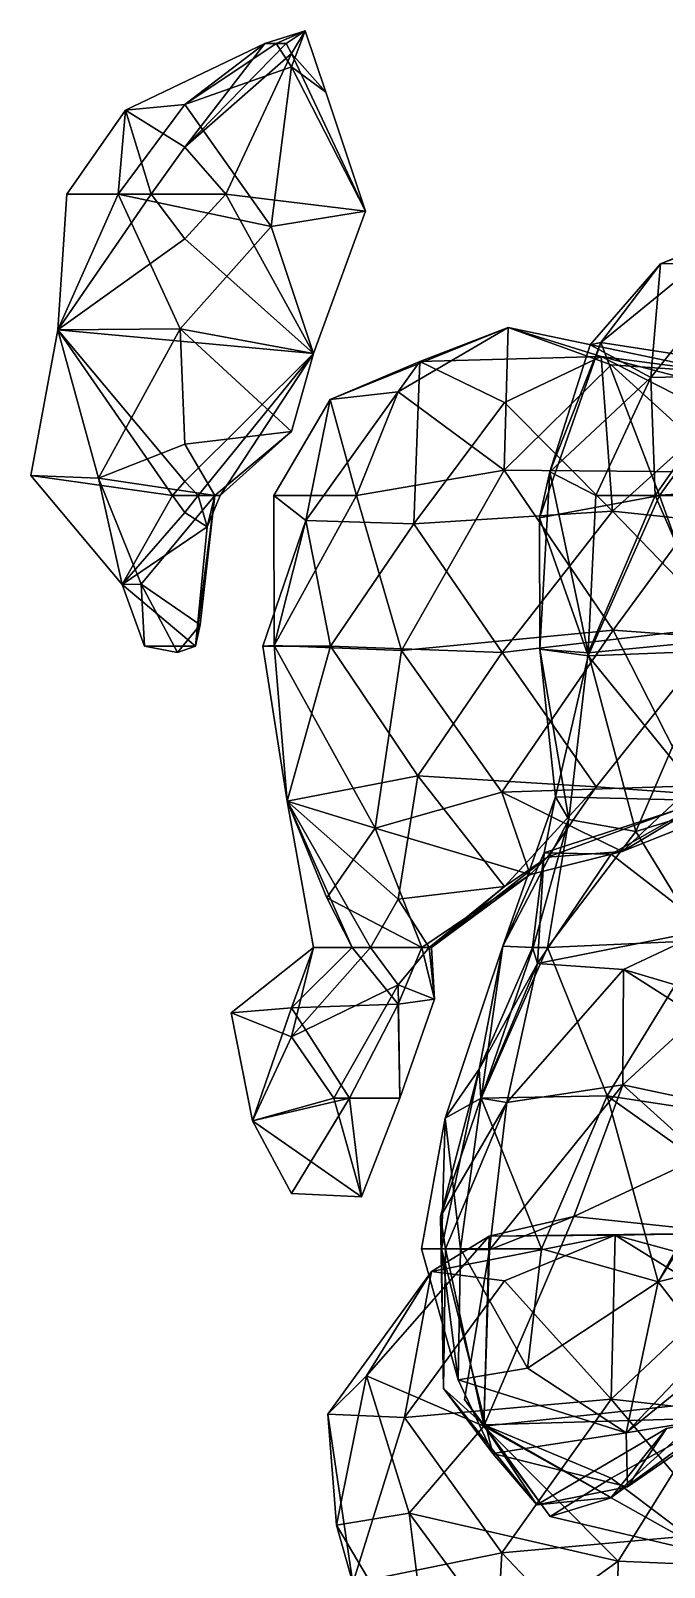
# Model space of a CAD drawing. Extents: x 290083 to 295691, y 4553739 to 4561622.
# Drawn here: x 293392.2 to 293467.1, y 4558299.1 to 4558480.8 of the extents above; entities that cross this region are included whole.
import ezdxf

# ---------------------------------------------------------------- set-up
doc = ezdxf.new("R2010")
doc.units = 0
doc.layers.add('Au_ppm_Pref_-_0_3', color=7, linetype='CONTINUOUS')

msp = doc.modelspace()

# ---------------------------------------------------------------- linework, layer by layer
at = {"layer": 'Au_ppm_Pref_-_0_3'}
for points in [[(293419.84, 4558479.29, 1906.52), (293410.41, 4558472.08, 1910.06), (293403.38, 4558471.42, 1906.52)], [(293419.84, 4558479.29, 1906.52), (293403.38, 4558471.42, 1906.52), (293410.41, 4558467.03, 1904.67)], [(293423.01, 4558478.11, 1906.13), (293422.39, 4558479.29, 1906.23), (293410.41, 4558467.03, 1904.67)], [(293419.84, 4558479.29, 1906.52), (293421.2, 4558479.29, 1907.38), (293410.41, 4558472.08, 1910.06)], [(293423.01, 4558476.52, 1907.45), (293410.41, 4558472.08, 1910.06), (293421.2, 4558479.29, 1907.38)], [(293419.84, 4558479.29, 1906.52), (293410.41, 4558467.03, 1904.67), (293422.39, 4558479.29, 1906.23)], [(293419.84, 4558479.29, 1906.52), (293424.64, 4558480.8, 1906.61), (293421.2, 4558479.29, 1907.38)], [(293424.64, 4558480.8, 1906.61), (293419.84, 4558479.29, 1906.52), (293422.39, 4558479.29, 1906.23)], [(293423.01, 4558476.52, 1907.45), (293421.2, 4558479.29, 1907.38), (293424.64, 4558480.8, 1906.61)], [(293423.01, 4558478.11, 1906.13), (293424.64, 4558480.8, 1906.61), (293422.39, 4558479.29, 1906.23)], [(293423.01, 4558478.11, 1906.13), (293427.08, 4558473.54, 1906.52), (293424.64, 4558480.8, 1906.61)], [(293427.08, 4558473.54, 1906.52), (293423.01, 4558476.52, 1907.45), (293424.64, 4558480.8, 1906.61)], [(293423.01, 4558478.11, 1906.13), (293410.41, 4558467.03, 1904.67), (293415.23, 4558461.47, 1904.25)], [(293423.01, 4558478.11, 1906.13), (293415.23, 4558461.47, 1904.25), (293431.76, 4558459.47, 1906.52)], [(293423.01, 4558478.11, 1906.13), (293431.76, 4558459.47, 1906.52), (293427.08, 4558473.54, 1906.52)], [(293423.01, 4558476.52, 1907.45), (293420.6, 4558457.66, 1910.05), (293410.41, 4558472.08, 1910.06)], [(293431.76, 4558459.47, 1906.52), (293420.6, 4558457.66, 1910.05), (293423.01, 4558476.52, 1907.45)], [(293431.76, 4558459.47, 1906.52), (293423.01, 4558476.52, 1907.45), (293427.08, 4558473.54, 1906.52)], [(293403.38, 4558471.42, 1906.52), (293410.41, 4558472.08, 1910.06), (293402.51, 4558461.47, 1910.25)], [(293420.6, 4558457.66, 1910.05), (293402.51, 4558461.47, 1910.25), (293410.41, 4558472.08, 1910.06)], [(293396.44, 4558461.47, 1906.52), (293403.38, 4558471.42, 1906.52), (293402.51, 4558461.47, 1910.25)], [(293403.38, 4558471.42, 1906.52), (293396.44, 4558461.47, 1906.52), (293406.41, 4558461.47, 1904.63)], [(293403.38, 4558471.42, 1906.52), (293406.41, 4558461.47, 1904.63), (293410.41, 4558467.03, 1904.67)], [(293415.23, 4558461.47, 1904.25), (293410.41, 4558467.03, 1904.67), (293406.41, 4558461.47, 1904.63)], [(293410.41, 4558456.18, 1904.76), (293406.41, 4558461.47, 1904.63), (293395.39, 4558445.42, 1906.59)], [(293409.86, 4558445.54, 1910.15), (293395.39, 4558445.42, 1906.59), (293402.51, 4558461.47, 1910.25)], [(293402.51, 4558461.47, 1910.25), (293395.39, 4558445.42, 1906.59), (293396.44, 4558461.47, 1906.52)], [(293396.44, 4558461.47, 1906.52), (293395.39, 4558445.42, 1906.59), (293406.41, 4558461.47, 1904.63)], [(293409.86, 4558445.54, 1910.15), (293402.51, 4558461.47, 1910.25), (293420.6, 4558457.66, 1910.05)], [(293415.23, 4558461.47, 1904.25), (293406.41, 4558461.47, 1904.63), (293410.41, 4558456.18, 1904.76)], [(293415.23, 4558461.47, 1904.25), (293410.41, 4558456.18, 1904.76), (293425.63, 4558442.65, 1905.78)], [(293415.23, 4558461.47, 1904.25), (293425.63, 4558442.65, 1905.78), (293431.76, 4558459.47, 1906.52)], [(293474.83, 4558456.38, 1840.16), (293466.62, 4558453.25, 1835.25), (293485.95, 4558461.12, 1835.23)], [(293485.95, 4558461.12, 1835.23), (293466.62, 4558453.25, 1835.25), (293476.31, 4558453.26, 1830.68)], [(293431.76, 4558459.47, 1906.52), (293425.63, 4558442.65, 1905.78), (293420.6, 4558457.66, 1910.05)], [(293425.63, 4558442.65, 1905.78), (293409.86, 4558445.54, 1910.15), (293420.6, 4558457.66, 1910.05)], [(293425.63, 4558442.65, 1905.78), (293410.41, 4558456.18, 1904.76), (293395.39, 4558445.42, 1906.59)], [(293477.63, 4558441.14, 1846.47), (293459.57, 4558443.95, 1841.46), (293474.83, 4558456.38, 1840.16)], [(293474.83, 4558456.38, 1840.16), (293459.57, 4558443.95, 1841.46), (293466.62, 4558453.25, 1835.25)], [(293466.62, 4558453.25, 1835.25), (293459.57, 4558443.95, 1841.46), (293458.34, 4558443.65, 1835.25)], [(293466.62, 4558453.25, 1835.25), (293458.34, 4558443.65, 1835.25), (293465.49, 4558439.78, 1830.59)], [(293466.62, 4558453.25, 1835.25), (293465.49, 4558439.78, 1830.59), (293476.31, 4558453.26, 1830.68)], [(293476.31, 4558453.26, 1830.68), (293465.49, 4558439.78, 1830.59), (293475.93, 4558440.03, 1825.77)], [(293392.18, 4558428.21, 1906.52), (293408.95, 4558425.84, 1905.83), (293395.39, 4558445.42, 1906.59)], [(293392.18, 4558428.21, 1906.52), (293395.39, 4558445.42, 1906.59), (293400.18, 4558427.9, 1910.66)], [(293409.86, 4558445.54, 1910.15), (293400.18, 4558427.9, 1910.66), (293395.39, 4558445.42, 1906.59)], [(293408.95, 4558425.84, 1905.83), (293410.41, 4558427.48, 1905.98), (293395.39, 4558445.42, 1906.59)], [(293410.41, 4558427.48, 1905.98), (293425.63, 4558442.65, 1905.78), (293395.39, 4558445.42, 1906.59)], [(293409.86, 4558445.54, 1910.15), (293410.41, 4558431.91, 1908.55), (293400.18, 4558427.9, 1910.66)], [(293410.41, 4558431.91, 1908.55), (293409.86, 4558445.54, 1910.15), (293423.01, 4558433.42, 1909.94)], [(293423.01, 4558433.42, 1909.94), (293409.86, 4558445.54, 1910.15), (293425.63, 4558442.65, 1905.78)], [(293438.19, 4558441.68, 1887.43), (293427.58, 4558437.2, 1882.77), (293448.64, 4558445.7, 1882.25)], [(293427.58, 4558437.2, 1882.77), (293435.61, 4558438.11, 1878.67), (293448.64, 4558445.7, 1882.25)], [(293448.17, 4558428.85, 1875.27), (293448.64, 4558445.7, 1882.25), (293435.61, 4558438.11, 1878.67)], [(293459.63, 4558442.28, 1888.04), (293438.19, 4558441.68, 1887.43), (293448.64, 4558445.7, 1882.25)], [(293460.81, 4558441.3, 1877.61), (293448.64, 4558445.7, 1882.25), (293448.17, 4558428.85, 1875.27)], [(293448.64, 4558445.7, 1882.25), (293474.04, 4558440.38, 1883.19), (293459.63, 4558442.28, 1888.04)], [(293474.04, 4558440.38, 1883.19), (293448.64, 4558445.7, 1882.25), (293460.81, 4558441.3, 1877.61)], [(293466.53, 4558425.84, 1846.43), (293452.34, 4558423.21, 1840.63), (293459.57, 4558443.95, 1841.46)], [(293453.55, 4558428.65, 1834.35), (293459.57, 4558443.95, 1841.46), (293452.34, 4558423.21, 1840.63)], [(293459.57, 4558443.95, 1841.46), (293453.55, 4558428.65, 1834.35), (293458.34, 4558443.65, 1835.25)], [(293465.49, 4558439.78, 1830.59), (293458.34, 4558443.65, 1835.25), (293453.55, 4558428.65, 1834.35)], [(293477.63, 4558441.14, 1846.47), (293466.53, 4558425.84, 1846.43), (293459.57, 4558443.95, 1841.46)], [(293410.41, 4558427.48, 1905.98), (293411.98, 4558425.84, 1905.79), (293425.63, 4558442.65, 1905.78)], [(293411.98, 4558425.84, 1905.79), (293414.59, 4558425.84, 1906.52), (293425.63, 4558442.65, 1905.78)], [(293414.59, 4558425.84, 1906.52), (293423.01, 4558433.42, 1909.94), (293425.63, 4558442.65, 1905.78)], [(293424.72, 4558422.9, 1887.75), (293438.19, 4558441.68, 1887.43), (293437.48, 4558422.5, 1892.65)], [(293427.58, 4558437.2, 1882.77), (293438.19, 4558441.68, 1887.43), (293424.72, 4558422.9, 1887.75)], [(293438.19, 4558441.68, 1887.43), (293448.21, 4558436.85, 1892.38), (293437.48, 4558422.5, 1892.65)], [(293459.63, 4558442.28, 1888.04), (293448.21, 4558436.85, 1892.38), (293438.19, 4558441.68, 1887.43)], [(293460.81, 4558441.3, 1877.61), (293448.17, 4558428.85, 1875.27), (293474.74, 4558428.58, 1876.36)], [(293459.63, 4558442.28, 1888.04), (293460.95, 4558423.97, 1892.58), (293448.21, 4558436.85, 1892.38)], [(293474.04, 4558440.38, 1883.19), (293483.47, 4558436.05, 1887.37), (293459.63, 4558442.28, 1888.04)], [(293459.63, 4558442.28, 1888.04), (293473.41, 4558435.22, 1891.83), (293460.95, 4558423.97, 1892.58)], [(293459.63, 4558442.28, 1888.04), (293483.47, 4558436.05, 1887.37), (293473.41, 4558435.22, 1891.83)], [(293474.04, 4558440.38, 1883.19), (293460.81, 4558441.3, 1877.61), (293474.74, 4558428.58, 1876.36)], [(293466.53, 4558425.84, 1846.43), (293477.63, 4558441.14, 1846.47), (293484.21, 4558425.53, 1849.66)], [(293465.49, 4558439.78, 1830.59), (293453.55, 4558428.65, 1834.35), (293458.99, 4558425.84, 1829.31)], [(293466.02, 4558425.84, 1825.83), (293465.49, 4558439.78, 1830.59), (293458.99, 4558425.84, 1829.31)], [(293466.02, 4558425.84, 1825.83), (293475.93, 4558440.03, 1825.77), (293465.49, 4558439.78, 1830.59)], [(293466.02, 4558425.84, 1825.83), (293486.8, 4558427.19, 1822.84), (293475.93, 4558440.03, 1825.77)], [(293430.69, 4558425.84, 1877.64), (293435.61, 4558438.11, 1878.67), (293427.58, 4558437.2, 1882.77)], [(293430.69, 4558425.84, 1877.64), (293448.17, 4558428.85, 1875.27), (293435.61, 4558438.11, 1878.67)], [(293430.69, 4558425.84, 1877.64), (293427.58, 4558437.2, 1882.77), (293420.94, 4558425.84, 1882.77)], [(293420.94, 4558425.84, 1882.77), (293427.58, 4558437.2, 1882.77), (293424.72, 4558422.9, 1887.75)], [(293460.95, 4558423.97, 1892.58), (293437.48, 4558422.5, 1892.65), (293448.21, 4558436.85, 1892.38)], [(293483.65, 4558421.6, 1892.12), (293460.95, 4558423.97, 1892.58), (293473.41, 4558435.22, 1891.83)], [(293410.41, 4558431.91, 1908.55), (293423.01, 4558433.42, 1909.94), (293413.96, 4558425.84, 1908.2)], [(293414.59, 4558425.84, 1906.52), (293413.96, 4558425.84, 1908.2), (293423.01, 4558433.42, 1909.94)], [(293413.96, 4558425.84, 1908.2), (293400.18, 4558427.9, 1910.66), (293410.41, 4558431.91, 1908.55)], [(293430.69, 4558425.84, 1877.64), (293436.01, 4558407.49, 1876.35), (293448.17, 4558428.85, 1875.27)], [(293448.17, 4558428.85, 1875.27), (293436.01, 4558407.49, 1876.35), (293461.03, 4558409.92, 1877.33)], [(293461.03, 4558409.92, 1877.33), (293474.74, 4558428.58, 1876.36), (293448.17, 4558428.85, 1875.27)], [(293452.34, 4558423.21, 1840.63), (293452.38, 4558407.66, 1835.89), (293453.55, 4558428.65, 1834.35)], [(293453.55, 4558428.65, 1834.35), (293452.38, 4558407.66, 1835.89), (293458.1, 4558407.24, 1829.05)], [(293453.55, 4558428.65, 1834.35), (293458.1, 4558407.24, 1829.05), (293458.99, 4558425.84, 1829.31)], [(293486.02, 4558408.1, 1876.86), (293474.74, 4558428.58, 1876.36), (293461.03, 4558409.92, 1877.33)], [(293402.99, 4558415.33, 1906.52), (293392.18, 4558428.21, 1906.52), (293400.18, 4558427.9, 1910.66)], [(293392.18, 4558428.21, 1906.52), (293402.99, 4558415.33, 1906.52), (293408.95, 4558425.84, 1905.83)], [(293402.99, 4558415.33, 1906.52), (293400.18, 4558427.9, 1910.66), (293405.22, 4558415.37, 1912.46)], [(293413.96, 4558425.84, 1908.2), (293405.22, 4558415.37, 1912.46), (293400.18, 4558427.9, 1910.66)], [(293410.41, 4558427.48, 1905.98), (293408.95, 4558425.84, 1905.83), (293411.98, 4558425.84, 1905.79)], [(293473.5, 4558408.75, 1824.17), (293486.8, 4558427.19, 1822.84), (293466.02, 4558425.84, 1825.83)], [(293402.99, 4558415.33, 1906.52), (293410.41, 4558423.81, 1905.85), (293408.95, 4558425.84, 1905.83)], [(293413.96, 4558425.84, 1908.2), (293412.21, 4558410.55, 1912.46), (293405.22, 4558415.37, 1912.46)], [(293411.98, 4558425.84, 1905.79), (293408.95, 4558425.84, 1905.83), (293410.41, 4558423.81, 1905.85)], [(293413.03, 4558422.13, 1906.52), (293411.98, 4558425.84, 1905.79), (293410.41, 4558423.81, 1905.85)], [(293411.67, 4558408.02, 1911.87), (293412.21, 4558410.55, 1912.46), (293413.96, 4558425.84, 1908.2)], [(293411.67, 4558408.02, 1911.87), (293413.96, 4558425.84, 1908.2), (293413.03, 4558422.13, 1906.52)], [(293413.03, 4558422.13, 1906.52), (293414.59, 4558425.84, 1906.52), (293411.98, 4558425.84, 1905.79)], [(293413.03, 4558422.13, 1906.52), (293413.96, 4558425.84, 1908.2), (293414.59, 4558425.84, 1906.52)], [(293424.72, 4558422.9, 1887.75), (293420.98, 4558408.1, 1882.34), (293420.94, 4558425.84, 1882.77)], [(293420.94, 4558425.84, 1882.77), (293420.98, 4558408.1, 1882.34), (293430.69, 4558425.84, 1877.64)], [(293436.01, 4558407.49, 1876.35), (293430.69, 4558425.84, 1877.64), (293420.98, 4558408.1, 1882.34)], [(293466.53, 4558425.84, 1846.43), (293458.08, 4558406.87, 1842.32), (293452.34, 4558423.21, 1840.63)], [(293458.08, 4558406.87, 1842.32), (293466.53, 4558425.84, 1846.43), (293473.08, 4558407.47, 1845.83)], [(293466.02, 4558425.84, 1825.83), (293458.1, 4558407.24, 1829.05), (293473.5, 4558408.75, 1824.17)], [(293458.99, 4558425.84, 1829.31), (293458.1, 4558407.24, 1829.05), (293466.02, 4558425.84, 1825.83)], [(293473.08, 4558407.47, 1845.83), (293466.53, 4558425.84, 1846.43), (293484.21, 4558425.53, 1849.66)], [(293413.03, 4558422.13, 1906.52), (293410.41, 4558423.81, 1905.85), (293402.99, 4558415.33, 1906.52)], [(293447.91, 4558407.28, 1892.95), (293437.48, 4558422.5, 1892.65), (293460.95, 4558423.97, 1892.58)], [(293474.13, 4558410.36, 1892.24), (293447.91, 4558407.28, 1892.95), (293460.95, 4558423.97, 1892.58)], [(293452.34, 4558423.21, 1840.63), (293458.08, 4558406.87, 1842.32), (293452.38, 4558407.66, 1835.89)], [(293474.13, 4558410.36, 1892.24), (293460.95, 4558423.97, 1892.58), (293483.65, 4558421.6, 1892.12)], [(293411.67, 4558408.02, 1911.87), (293413.03, 4558422.13, 1906.52), (293402.99, 4558415.33, 1906.52)], [(293419.64, 4558408.02, 1888.71), (293424.72, 4558422.9, 1887.75), (293427.63, 4558408.02, 1892.47)], [(293424.72, 4558422.9, 1887.75), (293419.64, 4558408.02, 1888.71), (293420.98, 4558408.1, 1882.34)], [(293437.48, 4558422.5, 1892.65), (293427.63, 4558408.02, 1892.47), (293424.72, 4558422.9, 1887.75)], [(293447.91, 4558407.28, 1892.95), (293427.63, 4558408.02, 1892.47), (293437.48, 4558422.5, 1892.65)], [(293402.99, 4558415.33, 1906.52), (293405.22, 4558415.37, 1912.46), (293405.65, 4558408.02, 1910.22)], [(293411.67, 4558408.02, 1911.87), (293402.99, 4558415.33, 1906.52), (293405.65, 4558408.02, 1910.22)], [(293405.65, 4558408.02, 1910.22), (293405.22, 4558415.37, 1912.46), (293409.55, 4558407.28, 1912.52)], [(293412.21, 4558410.55, 1912.46), (293409.55, 4558407.28, 1912.52), (293405.22, 4558415.37, 1912.46)], [(293411.67, 4558408.02, 1911.87), (293409.55, 4558407.28, 1912.52), (293412.21, 4558410.55, 1912.46)], [(293474.13, 4558410.36, 1892.24), (293459.04, 4558391.39, 1893.41), (293447.91, 4558407.28, 1892.95)], [(293474.13, 4558410.36, 1892.24), (293473.18, 4558390.38, 1888.66), (293459.04, 4558391.39, 1893.41)], [(293461.03, 4558409.92, 1877.33), (293436.01, 4558407.49, 1876.35), (293447.87, 4558390.74, 1878.33)], [(293461.03, 4558409.92, 1877.33), (293447.87, 4558390.74, 1878.33), (293470.4, 4558391.52, 1878.69)], [(293458.1, 4558407.24, 1829.05), (293463.71, 4558386.11, 1826.1), (293473.5, 4558408.75, 1824.17)], [(293486.02, 4558408.1, 1876.86), (293461.03, 4558409.92, 1877.33), (293470.4, 4558391.52, 1878.69)], [(293463.71, 4558386.11, 1826.1), (293482.95, 4558392.01, 1825.42), (293473.5, 4558408.75, 1824.17)], [(293411.67, 4558408.02, 1911.87), (293405.65, 4558408.02, 1910.22), (293409.55, 4558407.28, 1912.52)], [(293419.64, 4558408.02, 1888.71), (293422.49, 4558389.68, 1888.78), (293420.98, 4558408.1, 1882.34)], [(293419.64, 4558408.02, 1888.71), (293427.63, 4558408.02, 1892.47), (293422.49, 4558389.68, 1888.78)], [(293436.01, 4558407.49, 1876.35), (293420.98, 4558408.1, 1882.34), (293432.92, 4558386.49, 1881.49)], [(293422.49, 4558389.68, 1888.78), (293432.92, 4558386.49, 1881.49), (293420.98, 4558408.1, 1882.34)], [(293437.94, 4558392.67, 1892.73), (293422.49, 4558389.68, 1888.78), (293427.63, 4558408.02, 1892.47)], [(293447.91, 4558407.28, 1892.95), (293437.94, 4558392.67, 1892.73), (293427.63, 4558408.02, 1892.47)], [(293447.87, 4558390.74, 1878.33), (293436.01, 4558407.49, 1876.35), (293432.92, 4558386.49, 1881.49)], [(293459.04, 4558391.39, 1893.41), (293437.94, 4558392.67, 1892.73), (293447.91, 4558407.28, 1892.95)], [(293455.78, 4558387.51, 1830.18), (293458.1, 4558407.24, 1829.05), (293452.38, 4558407.66, 1835.89)], [(293455.78, 4558387.51, 1830.18), (293452.38, 4558407.66, 1835.89), (293454.24, 4558390.2, 1836.52)], [(293458.08, 4558406.87, 1842.32), (293454.24, 4558390.2, 1836.52), (293452.38, 4558407.66, 1835.89)], [(293454.24, 4558390.2, 1836.52), (293458.08, 4558406.87, 1842.32), (293471.94, 4558389.75, 1841.7)], [(293463.71, 4558386.11, 1826.1), (293458.1, 4558407.24, 1829.05), (293455.78, 4558387.51, 1830.18)], [(293473.08, 4558407.47, 1845.83), (293471.94, 4558389.75, 1841.7), (293458.08, 4558406.87, 1842.32)], [(293437.94, 4558392.67, 1892.73), (293435.61, 4558378.12, 1890.62), (293422.49, 4558389.68, 1888.78)], [(293448.21, 4558379.58, 1892.25), (293435.61, 4558378.12, 1890.62), (293437.94, 4558392.67, 1892.73)], [(293448.21, 4558379.58, 1892.25), (293437.94, 4558392.67, 1892.73), (293459.04, 4558391.39, 1893.41)], [(293485.91, 4558393.21, 1883.04), (293462.1, 4558383.73, 1882.87), (293473.18, 4558390.38, 1888.66)], [(293462.1, 4558383.73, 1882.87), (293485.91, 4558393.21, 1883.04), (293470.4, 4558391.52, 1878.69)], [(293432.92, 4558386.49, 1881.49), (293451.22, 4558381.03, 1884.23), (293447.87, 4558390.74, 1878.33)], [(293470.4, 4558391.52, 1878.69), (293447.87, 4558390.74, 1878.33), (293462.1, 4558383.73, 1882.87)], [(293451.22, 4558381.03, 1884.23), (293462.1, 4558383.73, 1882.87), (293447.87, 4558390.74, 1878.33)], [(293455.78, 4558387.51, 1830.18), (293454.24, 4558390.2, 1836.52), (293448.01, 4558372.56, 1835.22)], [(293454.24, 4558390.2, 1836.52), (293452.9, 4558383.58, 1841.19), (293448.01, 4558372.56, 1835.22)], [(293453.26, 4558383.06, 1888.71), (293448.21, 4558379.58, 1892.25), (293459.04, 4558391.39, 1893.41)], [(293454.24, 4558390.2, 1836.52), (293471.94, 4558389.75, 1841.7), (293452.9, 4558383.58, 1841.19)], [(293473.18, 4558390.38, 1888.66), (293453.26, 4558383.06, 1888.71), (293459.04, 4558391.39, 1893.41)], [(293473.18, 4558390.38, 1888.66), (293462.1, 4558383.73, 1882.87), (293453.26, 4558383.06, 1888.71)], [(293471.59, 4558373.23, 1825.67), (293482.95, 4558392.01, 1825.42), (293463.71, 4558386.11, 1826.1)], [(293435.61, 4558378.12, 1890.62), (293432.36, 4558372.38, 1890.24), (293422.49, 4558389.68, 1888.78)], [(293432.36, 4558372.38, 1890.24), (293425.62, 4558372.38, 1888.71), (293422.49, 4558389.68, 1888.78)], [(293430.19, 4558372.38, 1886.15), (293427.17, 4558378.27, 1882.77), (293422.49, 4558389.68, 1888.78)], [(293425.62, 4558372.38, 1888.71), (293430.19, 4558372.38, 1886.15), (293422.49, 4558389.68, 1888.78)], [(293432.92, 4558386.49, 1881.49), (293422.49, 4558389.68, 1888.78), (293427.17, 4558378.27, 1882.77)], [(293452.9, 4558383.58, 1841.19), (293471.94, 4558389.75, 1841.7), (293460.81, 4558383.43, 1844.87)], [(293471.94, 4558389.75, 1841.7), (293472.31, 4558374.51, 1847.3), (293460.81, 4558383.43, 1844.87)], [(293451.6, 4558372.38, 1829.31), (293455.78, 4558387.51, 1830.18), (293448.01, 4558372.56, 1835.22)], [(293455.78, 4558387.51, 1830.18), (293451.6, 4558372.38, 1829.31), (293453.29, 4558372.38, 1825.77)], [(293455.78, 4558387.51, 1830.18), (293453.29, 4558372.38, 1825.77), (293463.71, 4558386.11, 1826.1)], [(293438.4, 4558372.38, 1887.39), (293432.92, 4558386.49, 1881.49), (293427.17, 4558378.27, 1882.77)], [(293451.22, 4558381.03, 1884.23), (293432.92, 4558386.49, 1881.49), (293438.4, 4558372.38, 1887.39)], [(293471.59, 4558373.23, 1825.67), (293463.71, 4558386.11, 1826.1), (293453.29, 4558372.38, 1825.77)], [(293448.21, 4558379.58, 1892.25), (293453.26, 4558383.06, 1888.71), (293439.56, 4558372.38, 1888.71)], [(293451.22, 4558381.03, 1884.23), (293439.56, 4558372.38, 1888.71), (293453.26, 4558383.06, 1888.71)], [(293451.49, 4558372.38, 1841.19), (293448.01, 4558372.56, 1835.22), (293452.9, 4558383.58, 1841.19)], [(293453.26, 4558383.06, 1888.71), (293462.1, 4558383.73, 1882.87), (293451.22, 4558381.03, 1884.23)], [(293452.9, 4558383.58, 1841.19), (293452.08, 4558370.51, 1845.93), (293451.49, 4558372.38, 1841.19)], [(293452.9, 4558383.58, 1841.19), (293460.81, 4558383.43, 1844.87), (293452.08, 4558370.51, 1845.93)], [(293452.08, 4558370.51, 1845.93), (293460.81, 4558383.43, 1844.87), (293472.31, 4558374.51, 1847.3)], [(293448.21, 4558379.58, 1892.25), (293439.28, 4558372.38, 1890.43), (293435.61, 4558378.12, 1890.62)], [(293451.22, 4558381.03, 1884.23), (293438.4, 4558372.38, 1887.39), (293439.56, 4558372.38, 1888.71)], [(293448.21, 4558379.58, 1892.25), (293439.56, 4558372.38, 1888.71), (293439.28, 4558372.38, 1890.43)], [(293438.4, 4558372.38, 1887.39), (293427.17, 4558378.27, 1882.77), (293430.19, 4558372.38, 1886.15)], [(293435.61, 4558378.12, 1890.62), (293439.28, 4558372.38, 1890.43), (293432.36, 4558372.38, 1890.24)], [(293452.08, 4558370.51, 1845.93), (293472.31, 4558374.51, 1847.3), (293462.26, 4558369.78, 1852.98)], [(293472.31, 4558374.51, 1847.3), (293479.44, 4558358.82, 1853.07), (293462.26, 4558369.78, 1852.98)], [(293425.62, 4558372.38, 1888.71), (293423.01, 4558361.83, 1891.13), (293415.89, 4558364.64, 1888.71)], [(293425.62, 4558372.38, 1888.71), (293415.89, 4558364.64, 1888.71), (293423.01, 4558365.24, 1885.14)], [(293435.61, 4558367.95, 1890.18), (293423.01, 4558361.83, 1891.13), (293432.36, 4558372.38, 1890.24)], [(293425.62, 4558372.38, 1888.71), (293432.36, 4558372.38, 1890.24), (293423.01, 4558361.83, 1891.13)], [(293425.62, 4558372.38, 1888.71), (293423.01, 4558365.24, 1885.14), (293430.19, 4558372.38, 1886.15)], [(293435.61, 4558365.67, 1886.47), (293430.19, 4558372.38, 1886.15), (293423.01, 4558365.24, 1885.14)], [(293438.4, 4558372.38, 1887.39), (293430.19, 4558372.38, 1886.15), (293435.61, 4558365.67, 1886.47)], [(293435.61, 4558367.95, 1890.18), (293432.36, 4558372.38, 1890.24), (293439.28, 4558372.38, 1890.43)], [(293435.61, 4558367.95, 1890.18), (293439.28, 4558372.38, 1890.43), (293439.92, 4558366.29, 1888.71)], [(293439.92, 4558366.29, 1888.71), (293438.4, 4558372.38, 1887.39), (293435.61, 4558365.67, 1886.47)], [(293439.56, 4558372.38, 1888.71), (293438.4, 4558372.38, 1887.39), (293439.92, 4558366.29, 1888.71)], [(293439.56, 4558372.38, 1888.71), (293439.92, 4558366.29, 1888.71), (293439.28, 4558372.38, 1890.43)], [(293441.19, 4558352.22, 1836.19), (293445.42, 4558354.56, 1828.56), (293448.01, 4558372.56, 1835.22)], [(293441.19, 4558352.22, 1836.19), (293448.01, 4558372.56, 1835.22), (293445.21, 4558357.98, 1842.34)], [(293448.01, 4558372.56, 1835.22), (293451.49, 4558372.38, 1841.19), (293445.21, 4558357.98, 1842.34)], [(293452.08, 4558370.51, 1845.93), (293445.21, 4558357.98, 1842.34), (293451.49, 4558372.38, 1841.19)], [(293451.6, 4558372.38, 1829.31), (293448.01, 4558372.56, 1835.22), (293445.42, 4558354.56, 1828.56)], [(293460.33, 4558354.84, 1824.27), (293453.29, 4558372.38, 1825.77), (293445.42, 4558354.56, 1828.56)], [(293453.29, 4558372.38, 1825.77), (293451.6, 4558372.38, 1829.31), (293445.42, 4558354.56, 1828.56)], [(293460.33, 4558354.84, 1824.27), (293471.59, 4558373.23, 1825.67), (293453.29, 4558372.38, 1825.77)], [(293460.33, 4558354.84, 1824.27), (293478.45, 4558352.09, 1828.5), (293471.59, 4558373.23, 1825.67)], [(293445.41, 4558354.56, 1847.13), (293445.21, 4558357.98, 1842.34), (293452.08, 4558370.51, 1845.93)], [(293445.41, 4558354.56, 1847.13), (293452.08, 4558370.51, 1845.93), (293448.45, 4558354.07, 1853.23)], [(293452.08, 4558370.51, 1845.93), (293462.26, 4558369.78, 1852.98), (293448.45, 4558354.07, 1853.23)], [(293462.18, 4558356.16, 1859.78), (293448.45, 4558354.07, 1853.23), (293462.26, 4558369.78, 1852.98)], [(293473.41, 4558366.48, 1857.04), (293462.18, 4558356.16, 1859.78), (293462.26, 4558369.78, 1852.98)], [(293462.26, 4558369.78, 1852.98), (293479.44, 4558358.82, 1853.07), (293473.41, 4558366.48, 1857.04)], [(293435.61, 4558367.95, 1890.18), (293428, 4558354.56, 1891.06), (293423.01, 4558361.83, 1891.13)], [(293435.61, 4558367.95, 1890.18), (293435.8, 4558354.56, 1888.71), (293428, 4558354.56, 1891.06)], [(293435.61, 4558367.95, 1890.18), (293439.92, 4558366.29, 1888.71), (293435.8, 4558354.56, 1888.71)], [(293415.89, 4558364.64, 1888.71), (293418.41, 4558351.88, 1888.95), (293423.01, 4558365.24, 1885.14)], [(293423.01, 4558365.24, 1885.14), (293418.41, 4558351.88, 1888.95), (293429.87, 4558354.56, 1885.47)], [(293435.61, 4558365.67, 1886.47), (293423.01, 4558365.24, 1885.14), (293429.87, 4558354.56, 1885.47)], [(293435.61, 4558365.67, 1886.47), (293429.87, 4558354.56, 1885.47), (293435.8, 4558354.56, 1888.71)], [(293435.61, 4558365.67, 1886.47), (293435.8, 4558354.56, 1888.71), (293439.92, 4558366.29, 1888.71)], [(293482.56, 4558351.82, 1858.3), (293462.18, 4558356.16, 1859.78), (293473.41, 4558366.48, 1857.04)], [(293415.89, 4558364.64, 1888.71), (293423.01, 4558361.83, 1891.13), (293418.41, 4558351.88, 1888.95)], [(293428, 4558354.56, 1891.06), (293418.41, 4558351.88, 1888.95), (293423.01, 4558361.83, 1891.13)], [(293440.76, 4558336.74, 1841.11), (293445.21, 4558357.98, 1842.34), (293440.62, 4558340.57, 1847.13)], [(293445.21, 4558357.98, 1842.34), (293445.41, 4558354.56, 1847.13), (293440.62, 4558340.57, 1847.13)], [(293441.19, 4558352.22, 1836.19), (293445.21, 4558357.98, 1842.34), (293440.76, 4558336.74, 1841.11)], [(293446.4, 4558336.62, 1859.12), (293462.18, 4558356.16, 1859.78), (293456.39, 4558340.59, 1865.62)], [(293462.18, 4558356.16, 1859.78), (293446.4, 4558336.62, 1859.12), (293448.45, 4558354.07, 1853.23)], [(293471.56, 4558347.68, 1865.5), (293456.39, 4558340.59, 1865.62), (293462.18, 4558356.16, 1859.78)], [(293482.56, 4558351.82, 1858.3), (293471.56, 4558347.68, 1865.5), (293462.18, 4558356.16, 1859.78)], [(293428, 4558354.56, 1891.06), (293431.27, 4558342.89, 1888.71), (293418.41, 4558351.88, 1888.95)], [(293429.87, 4558354.56, 1885.47), (293418.41, 4558351.88, 1888.95), (293423.01, 4558343.29, 1884.95)], [(293431.27, 4558342.89, 1888.71), (293429.87, 4558354.56, 1885.47), (293423.01, 4558343.29, 1884.95)], [(293428, 4558354.56, 1891.06), (293435.8, 4558354.56, 1888.71), (293431.27, 4558342.89, 1888.71)], [(293431.27, 4558342.89, 1888.71), (293435.8, 4558354.56, 1888.71), (293429.87, 4558354.56, 1885.47)], [(293440.62, 4558340.57, 1847.13), (293445.41, 4558354.56, 1847.13), (293448.45, 4558354.07, 1853.23)], [(293440.62, 4558340.57, 1847.13), (293448.45, 4558354.07, 1853.23), (293441.22, 4558336.75, 1851.89)], [(293442.99, 4558336.75, 1830.38), (293445.42, 4558354.56, 1828.56), (293441.19, 4558352.22, 1836.19)], [(293448.45, 4558354.07, 1853.23), (293446.4, 4558336.62, 1859.12), (293441.22, 4558336.75, 1851.89)], [(293442.99, 4558336.75, 1830.38), (293452.55, 4558336.75, 1825.42), (293445.42, 4558354.56, 1828.56)], [(293460.33, 4558354.84, 1824.27), (293445.42, 4558354.56, 1828.56), (293452.55, 4558336.75, 1825.42)], [(293460.33, 4558354.84, 1824.27), (293452.55, 4558336.75, 1825.42), (293466.36, 4558332.85, 1827.98)], [(293460.33, 4558354.84, 1824.27), (293466.36, 4558332.85, 1827.98), (293473.41, 4558345.54, 1826.31)], [(293460.33, 4558354.84, 1824.27), (293473.41, 4558345.54, 1826.31), (293478.45, 4558352.09, 1828.5)], [(293442.99, 4558336.75, 1830.38), (293441.19, 4558352.22, 1836.19), (293438.38, 4558336.75, 1835.25)], [(293438.38, 4558336.75, 1835.25), (293441.19, 4558352.22, 1836.19), (293440.76, 4558336.74, 1841.11)], [(293481.88, 4558336.75, 1831.26), (293478.45, 4558352.09, 1828.5), (293466.36, 4558332.85, 1827.98)], [(293478.45, 4558352.09, 1828.5), (293473.41, 4558345.54, 1826.31), (293466.36, 4558332.85, 1827.98)], [(293418.41, 4558351.88, 1888.95), (293431.27, 4558342.89, 1888.71), (293423.01, 4558343.29, 1884.95)], [(293475.07, 4558338.61, 1871.07), (293456.39, 4558340.59, 1865.62), (293471.56, 4558347.68, 1865.5)], [(293440.76, 4558336.74, 1841.11), (293440.62, 4558340.57, 1847.13), (293440.97, 4558320.22, 1847.19)], [(293440.97, 4558320.22, 1847.19), (293440.62, 4558340.57, 1847.13), (293441.22, 4558336.75, 1851.89)], [(293445.76, 4558315.79, 1864.11), (293456.39, 4558340.59, 1865.62), (293446.37, 4558338.24, 1871.13)], [(293445.76, 4558315.79, 1864.11), (293446.4, 4558336.62, 1859.12), (293456.39, 4558340.59, 1865.62)], [(293456.39, 4558340.59, 1865.62), (293475.07, 4558338.61, 1871.07), (293446.37, 4558338.24, 1871.13)], [(293445.76, 4558315.79, 1864.11), (293446.37, 4558338.24, 1871.13), (293431.87, 4558321.73, 1869.95)], [(293431.87, 4558321.73, 1869.95), (293446.37, 4558338.24, 1871.13), (293439.58, 4558334.08, 1876.16)], [(293439.58, 4558334.08, 1876.16), (293446.37, 4558338.24, 1871.13), (293461.29, 4558338.37, 1877.23)], [(293461.29, 4558338.37, 1877.23), (293448.21, 4558332.96, 1881.5), (293439.58, 4558334.08, 1876.16)], [(293446.37, 4558338.24, 1871.13), (293475.07, 4558338.61, 1871.07), (293461.29, 4558338.37, 1877.23)], [(293460.81, 4558318.95, 1882.76), (293448.21, 4558332.96, 1881.5), (293461.29, 4558338.37, 1877.23)], [(293461.29, 4558338.37, 1877.23), (293473.41, 4558330.83, 1880.8), (293460.81, 4558318.95, 1882.76)], [(293475.07, 4558338.61, 1871.07), (293482.97, 4558332.44, 1876.83), (293461.29, 4558338.37, 1877.23)], [(293482.97, 4558332.44, 1876.83), (293473.41, 4558330.83, 1880.8), (293461.29, 4558338.37, 1877.23)], [(293442.99, 4558336.75, 1830.38), (293438.38, 4558336.75, 1835.25), (293442.73, 4558321.24, 1836.19)], [(293442.73, 4558321.24, 1836.19), (293438.38, 4558336.75, 1835.25), (293440.76, 4558336.74, 1841.11)], [(293440.76, 4558336.74, 1841.11), (293440.97, 4558320.22, 1847.19), (293446.82, 4558312.54, 1841.27)], [(293440.76, 4558336.74, 1841.11), (293446.82, 4558312.54, 1841.27), (293442.73, 4558321.24, 1836.19)], [(293441.22, 4558336.75, 1851.89), (293445.75, 4558315.92, 1852.52), (293440.97, 4558320.22, 1847.19)], [(293446.4, 4558336.62, 1859.12), (293445.75, 4558315.92, 1852.52), (293441.22, 4558336.75, 1851.89)], [(293450.93, 4558322.63, 1830.51), (293442.99, 4558336.75, 1830.38), (293442.73, 4558321.24, 1836.19)], [(293442.99, 4558336.75, 1830.38), (293450.93, 4558322.63, 1830.51), (293452.55, 4558336.75, 1825.42)], [(293445.76, 4558315.79, 1864.11), (293443.46, 4558318.93, 1857.55), (293446.4, 4558336.62, 1859.12)], [(293445.75, 4558315.92, 1852.52), (293446.4, 4558336.62, 1859.12), (293443.46, 4558318.93, 1857.55)], [(293450.93, 4558322.63, 1830.51), (293466.36, 4558332.85, 1827.98), (293452.55, 4558336.75, 1825.42)], [(293473.41, 4558323.76, 1830.92), (293481.88, 4558336.75, 1831.26), (293466.36, 4558332.85, 1827.98)], [(293431.87, 4558321.73, 1869.95), (293439.58, 4558334.08, 1876.16), (293427.32, 4558317.19, 1875.99)], [(293427.32, 4558317.19, 1875.99), (293439.58, 4558334.08, 1876.16), (293436.37, 4558316.82, 1881.7)], [(293439.58, 4558334.08, 1876.16), (293448.21, 4558332.96, 1881.5), (293436.37, 4558316.82, 1881.7)], [(293460.81, 4558318.95, 1882.76), (293436.37, 4558316.82, 1881.7), (293448.21, 4558332.96, 1881.5)], [(293450.93, 4558322.63, 1830.51), (293462.59, 4558314.97, 1834.24), (293466.36, 4558332.85, 1827.98)], [(293473.41, 4558323.76, 1830.92), (293466.36, 4558332.85, 1827.98), (293462.59, 4558314.97, 1834.24)], [(293479.51, 4558332.76, 1835.25), (293462.59, 4558314.97, 1834.24), (293474.91, 4558316.99, 1841.17)], [(293479.51, 4558332.76, 1835.25), (293473.41, 4558323.76, 1830.92), (293462.59, 4558314.97, 1834.24)], [(293484.45, 4558316.34, 1881.17), (293460.81, 4558318.95, 1882.76), (293473.41, 4558330.83, 1880.8)], [(293428.35, 4558304.05, 1871.59), (293431.87, 4558321.73, 1869.95), (293427.32, 4558317.19, 1875.99)], [(293436.93, 4558305.48, 1867.03), (293431.87, 4558321.73, 1869.95), (293428.35, 4558304.05, 1871.59)], [(293436.93, 4558305.48, 1867.03), (293445.76, 4558315.79, 1864.11), (293431.87, 4558321.73, 1869.95)], [(293442.73, 4558321.24, 1836.19), (293462.59, 4558314.97, 1834.24), (293450.93, 4558322.63, 1830.51)], [(293446.82, 4558312.54, 1841.27), (293462.59, 4558314.97, 1834.24), (293442.73, 4558321.24, 1836.19)], [(293440.97, 4558320.22, 1847.19), (293445.75, 4558315.92, 1852.52), (293452.02, 4558306.49, 1847.13)], [(293440.97, 4558320.22, 1847.19), (293452.02, 4558306.49, 1847.13), (293446.82, 4558312.54, 1841.27)], [(293447.87, 4558300.78, 1882.23), (293436.37, 4558316.82, 1881.7), (293460.81, 4558318.95, 1882.76)], [(293443.46, 4558318.93, 1857.55), (293445.76, 4558315.79, 1864.11), (293453.58, 4558305.08, 1858.24)], [(293453.58, 4558305.08, 1858.24), (293445.75, 4558315.92, 1852.52), (293443.46, 4558318.93, 1857.55)], [(293445.76, 4558315.79, 1864.11), (293461.62, 4558299.8, 1867.01), (293473.43, 4558318.74, 1864.93)], [(293473.43, 4558318.74, 1864.93), (293460.81, 4558307.32, 1862.88), (293445.76, 4558315.79, 1864.11)], [(293474.1, 4558303.17, 1880.83), (293447.87, 4558300.78, 1882.23), (293460.81, 4558318.95, 1882.76)], [(293474.1, 4558303.17, 1880.83), (293460.81, 4558318.95, 1882.76), (293484.45, 4558316.34, 1881.17)], [(293473.43, 4558318.74, 1864.93), (293472.84, 4558300.55, 1859.13), (293460.81, 4558307.32, 1862.88)], [(293461.62, 4558299.8, 1867.01), (293475.56, 4558299.21, 1870.42), (293473.43, 4558318.74, 1864.93)], [(293428.35, 4558304.05, 1871.59), (293427.32, 4558317.19, 1875.99), (293430.26, 4558297.21, 1878.08)], [(293427.32, 4558317.19, 1875.99), (293436.37, 4558316.82, 1881.7), (293430.26, 4558297.21, 1878.08)], [(293447.87, 4558300.78, 1882.23), (293430.26, 4558297.21, 1878.08), (293436.37, 4558316.82, 1881.7)], [(293461.62, 4558299.8, 1867.01), (293445.76, 4558315.79, 1864.11), (293436.93, 4558305.48, 1867.03)], [(293460.81, 4558309.61, 1855.9), (293473.75, 4558316.77, 1852.92), (293445.75, 4558315.92, 1852.52)], [(293445.75, 4558315.92, 1852.52), (293473.75, 4558316.77, 1852.92), (293460.81, 4558307.34, 1850.99)], [(293453.58, 4558305.08, 1858.24), (293460.81, 4558309.61, 1855.9), (293445.75, 4558315.92, 1852.52)], [(293452.02, 4558306.49, 1847.13), (293445.75, 4558315.92, 1852.52), (293460.81, 4558307.34, 1850.99)], [(293460.81, 4558307.32, 1862.88), (293453.58, 4558305.08, 1858.24), (293445.76, 4558315.79, 1864.11)], [(293460.81, 4558309.61, 1855.9), (293472.84, 4558300.55, 1859.13), (293473.75, 4558316.77, 1852.92)], [(293460.81, 4558307.34, 1850.99), (293473.75, 4558316.77, 1852.92), (293467.35, 4558315.5, 1847.13)], [(293474.91, 4558316.99, 1841.17), (293462.59, 4558314.97, 1834.24), (293462.75, 4558308.61, 1840.9)], [(293467.35, 4558315.5, 1847.13), (293474.91, 4558316.99, 1841.17), (293462.75, 4558308.61, 1840.9)], [(293462.75, 4558308.61, 1840.9), (293462.59, 4558314.97, 1834.24), (293446.82, 4558312.54, 1841.27)], [(293460.81, 4558307.34, 1850.99), (293467.35, 4558315.5, 1847.13), (293452.02, 4558306.49, 1847.13)], [(293467.35, 4558315.5, 1847.13), (293462.75, 4558308.61, 1840.9), (293452.02, 4558306.49, 1847.13)], [(293452.02, 4558306.49, 1847.13), (293462.75, 4558308.61, 1840.9), (293446.82, 4558312.54, 1841.27)], [(293472.84, 4558300.55, 1859.13), (293460.81, 4558309.61, 1855.9), (293453.58, 4558305.08, 1858.24)], [(293460.81, 4558307.32, 1862.88), (293472.84, 4558300.55, 1859.13), (293453.58, 4558305.08, 1858.24)], [(293436.93, 4558305.48, 1867.03), (293428.35, 4558304.05, 1871.59), (293439.43, 4558285.3, 1871.75)], [(293461.62, 4558299.8, 1867.01), (293436.93, 4558305.48, 1867.03), (293448.21, 4558290.14, 1867.23)], [(293436.93, 4558305.48, 1867.03), (293439.43, 4558285.3, 1871.75), (293448.21, 4558290.14, 1867.23)], [(293439.43, 4558285.3, 1871.75), (293428.35, 4558304.05, 1871.59), (293430.26, 4558297.21, 1878.08)], [(293474.1, 4558303.17, 1880.83), (293463.22, 4558284.63, 1881.18), (293447.87, 4558300.78, 1882.23)], [(293474.1, 4558303.17, 1880.83), (293475.9, 4558280.8, 1877.18), (293463.22, 4558284.63, 1881.18)], [(293447.87, 4558300.78, 1882.23), (293446.72, 4558279.88, 1877.53), (293430.26, 4558297.21, 1878.08)], [(293463.22, 4558284.63, 1881.18), (293446.72, 4558279.88, 1877.53), (293447.87, 4558300.78, 1882.23)], [(293461.62, 4558299.8, 1867.01), (293448.21, 4558290.14, 1867.23), (293461.3, 4558281.01, 1870.53)], [(293461.62, 4558299.8, 1867.01), (293461.3, 4558281.01, 1870.53), (293475.56, 4558299.21, 1870.42)], [(293461.3, 4558281.01, 1870.53), (293475.9, 4558280.8, 1877.18), (293475.56, 4558299.21, 1870.42)]]:
    msp.add_3dface(points, dxfattribs=at)

doc.saveas('drawing.dxf')
